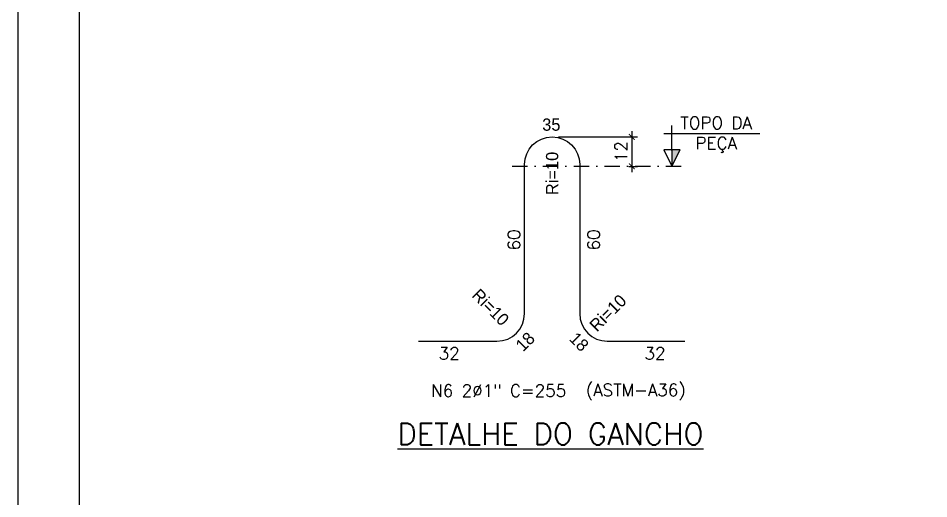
# Model space of a CAD drawing. Header units: centimetres. Extents: x 1658 to 14396, y 8294 to 11444.
# Drawn here: x 6913 to 8027, y 8882 to 9470 of the extents above; entities that cross this region are included whole.
import ezdxf
from ezdxf.enums import TextEntityAlignment as Align

# ---------------------------------------------------------------- set-up
doc = ezdxf.new("R2010")
doc.units = ezdxf.units.CM
doc.header["$LTSCALE"] = 50
doc.header["$MEASUREMENT"] = 0
doc.header["$PDMODE"] = 67
doc.linetypes.add('DASHDOT', pattern=[1, 0.5, -0.25, 0, -0.25])
for name, color, linetype in [('COTAS-PRECON', 1, 'Continuous'), ('FERROS-PRECON', 4, 'Continuous'), ('FORMATO-PRECON', 2, 'Continuous'), ('HACHURAS-PRECON', 1, 'Continuous'), ('LINHA CENTRO-PRECON', 1, 'DASHDOT'), ('LINHA-01-PRECON', 1, 'Continuous'), ('LINHA-02-PRECON', 2, 'Continuous'), ('X1', 2, 'Continuous')]:
    doc.layers.add(name, color=color, linetype=linetype)
doc.styles.add('R060', font='ACENT.shx', dxfattribs={"height": 75})
doc.styles.add('ROMANS', font='ROMANS.SHX', dxfattribs={"oblique": 15, "height": 3})
doc.styles.get("Standard").update_dxf_attribs({"font": 'romans.shx'})
doc.dimstyles.new('ESC75-25', dxfattribs={"dimscale": 0, "dimtxt": 15, "dimasz": 7, "dimexe": 7, "dimexo": 7, "dimgap": 5.5, "dimtad": 1, "dimdec": 1, "dimlfac": 0.333333, "dimdsep": 46, "dimtxsty": 'Standard', "dimblk": 'ARCHTICK', "dimcen": 0.1, "dimdle": 7, "dimclrd": 256, "dimclre": 256, "dimclrt": 2, "dimadec": 0, "dimazin": 0, "dimtfac": 1, "dimtdec": 1, "dimtix": 1, "dimtmove": 2, "dimatfit": 3, "dimfxl": 1, "dimarcsym": 0})

# ---------------------------------------------------------------- blocks, each defined once
blk = doc.blocks.new('A$C2E607E54')
at = {"layer": 'FORMATO-PRECON'}
blk.add_lwpolyline([(0, 4200), (2970, 4200), (2970, 0), (0, 0)], close=True, dxfattribs=at)
at = {"layer": 'FORMATO-PRECON', "color": 6}
blk.add_lwpolyline([(100, 3950), (2870, 3950), (2870, 100), (100, 100)], close=True, dxfattribs=at)
blk = doc.blocks.new('_ArchTick')
at = {"color": 0, "linetype": 'ByBlock', "const_width": 0.15}
blk.add_lwpolyline([(-0.5, -0.5), (0.5, 0.5)], dxfattribs=at)
blk = doc.blocks.new('*D25')
at = {"layer": 'COTAS-PRECON', "lineweight": -2, "transparency": 16777216}
for p, q in [((7574.1, 9324.5), (7670.8, 9324.5)), ((7663.8, 9331.5), (7663.8, 9281.5)), ((7660.4, 9288.5), (7670.8, 9288.5))]:
    blk.add_line(p, q, dxfattribs=at)
at = {"layer": 'Defpoints', "color": 0, "transparency": 16777216}
for p in [(7567.1, 9324.5), (7653.4, 9288.5), (7663.8, 9288.5)]:
    blk.add_point(p, dxfattribs=at)
at = {"layer": 'COTAS-PRECON', "lineweight": -2, "transparency": 16777216, "xscale": 7, "yscale": 7, "zscale": 7}
for p, rotation in [((7663.8, 9324.5), 90), ((7663.8, 9288.5), 270)]:
    blk.add_blockref('_ArchTick', p, dxfattribs=dict(at, rotation=rotation))
at = {"layer": 'COTAS-PRECON', "color": 2, "transparency": 16777216, "insert": (7650.8, 9306.5), "char_height": 15, "attachment_point": 5, "rotation": 90}
blk.add_mtext('12', dxfattribs=at)
blk = doc.blocks.new('ELEVAÇÃO')
at = {"layer": 'HACHURAS-PRECON'}
blk.add_hatch(color=256, dxfattribs=at).paths.add_polyline_path([(0, 40), (-20, 40), (0, 0)])
blk.add_lwpolyline([(0, 40), (0, 0)], dxfattribs=at)
at = {"layer": 'LINHA-01-PRECON'}
for points in [[(0, 39), (0, 100)], [(20, 80), (-215, 80)]]:
    blk.add_lwpolyline(points, dxfattribs=at)
blk.add_lwpolyline([(0, 0), (-20, 40), (20, 40)], close=True, dxfattribs=at)
blk = doc.blocks.new('A$C06046640')
at = {"extrusion": (0, 0, -1), "xscale": 0.1665972511436848, "yscale": 0.1665972511436848, "zscale": -0.1665972511453561}
blk.add_blockref('ELEVAÇÃO', (-3.33, 0), dxfattribs=at)
at = {"layer": 'LINHA-02-PRECON'}
for s, p in [('TOPO DA', (21.41, 17.71)), ('PEÇA', (21.45, 8.72))]:
    blk.add_text(s, height=5, dxfattribs=at).set_placement(p, align=Align.MIDDLE)
blk = doc.blocks.new('*D26')
at = {"layer": 'Defpoints', "color": 0, "linetype": 'Continuous', "transparency": 16777216}
for p in [(7532.7, 9288.5), (7532.7, 9108.4), (7532.7, 9108.4)]:
    blk.add_point(p, dxfattribs=at)
at = {"layer": 'LINHA-01-PRECON', "color": 2, "linetype": 'Continuous', "transparency": 16777216, "insert": (7519.7, 9198.5), "char_height": 15, "attachment_point": 5, "rotation": 90}
blk.add_mtext('60', dxfattribs=at)
blk = doc.blocks.new('*D27')
at = {"layer": 'Defpoints', "color": 0, "linetype": 'Continuous', "transparency": 16777216}
for p in [(7403, 9074.6), (7403, 9074.6), (7498.9, 9074.6)]:
    blk.add_point(p, dxfattribs=at)
at = {"layer": 'LINHA-01-PRECON', "color": 2, "linetype": 'Continuous', "transparency": 16777216, "insert": (7440.5, 9059.7), "char_height": 15, "attachment_point": 5}
blk.add_mtext('32', dxfattribs=at)
blk = doc.blocks.new('*D28')
at = {"layer": 'Defpoints', "color": 0, "linetype": 'Continuous', "transparency": 16777216}
for p in [(7600.2, 9288.5), (7600.2, 9108.4), (7600.2, 9108.4)]:
    blk.add_point(p, dxfattribs=at)
at = {"layer": 'LINHA-01-PRECON', "color": 2, "linetype": 'Continuous', "transparency": 16777216, "insert": (7617.1, 9198.5), "char_height": 15, "attachment_point": 5, "rotation": 90}
blk.add_mtext('60', dxfattribs=at)
blk = doc.blocks.new('*D29')
at = {"layer": 'Defpoints', "color": 0, "linetype": 'Continuous', "transparency": 16777216}
for p in [(7633.9, 9074.6), (7729.8, 9074.6), (7729.8, 9074.6)]:
    blk.add_point(p, dxfattribs=at)
at = {"layer": 'LINHA-01-PRECON', "color": 2, "linetype": 'Continuous', "transparency": 16777216, "insert": (7692.3, 9059.7), "char_height": 15, "attachment_point": 5}
blk.add_mtext('32', dxfattribs=at)

msp = doc.modelspace()

# ---------------------------------------------------------------- linework, layer by layer
at = {"layer": 'FERROS-PRECON', "color": 4, "linetype": 'Continuous'}
for points in [[(7532.65, 9108.39), (7532.65, 9290.79)], [(7600.15, 9290.79), (7600.15, 9108.39)], [(7403.04, 9074.64), (7498.9, 9074.64)], [(7633.9, 9074.64), (7728.56, 9074.64)]]:
    msp.add_lwpolyline(points, dxfattribs=at)
at = {"layer": 'FERROS-PRECON', "color": 4, "linetype": 'Continuous', "extrusion": (0, 0, -1)}
msp.add_arc((-7566.4, 9290.79), 33.75, 0, 180, dxfattribs=at)
at = {"layer": 'FERROS-PRECON', "color": 4, "linetype": 'Continuous'}
for centre, start, end in [((7498.9, 9108.39), 270, 0), ((7633.9, 9108.39), 180, 270)]:
    msp.add_arc(centre, 33.75, start, end, dxfattribs=at)
at = {"layer": 'LINHA CENTRO-PRECON', "color": 1, "ltscale": 0.75}
msp.add_line((7517.6, 9288.54), (7728.25, 9288.54), dxfattribs=at)

# ---------------------------------------------------------------- block references
at = {"xscale": 3, "yscale": 3, "zscale": 3}
msp.add_blockref('A$C06046640', (7702.84, 9288.54), dxfattribs=at)
at = {"layer": 'HACHURAS-PRECON', "xscale": 0.7499999999999996, "yscale": 0.7499999999999996, "zscale": 0.7499999999999996}
msp.add_blockref('A$C2E607E54', (6913.36, 8293.94), dxfattribs=at)

# ---------------------------------------------------------------- texts
at = {"color": 2, "insert": (7668.68, 9012.4), "char_height": 15, "attachment_point": 5}
msp.add_mtext('\\A1;(ASTM-A36)', dxfattribs=at)
at = {"layer": 'FERROS-PRECON', "color": 2, "linetype": 'Continuous', "insert": (7554.26, 9347.04), "char_height": 15, "width": 41.4286, "attachment_point": 1, "style": 'R060'}
msp.add_mtext('\\f|b0|i0|c1|p0;\\W1.0000000000;\\T1.0000000000;\\o\\l35', dxfattribs=at)
at = {"layer": 'FERROS-PRECON', "color": 2, "linetype": 'Continuous', "char_height": 15, "attachment_point": 1, "style": 'R060'}
for s, insert, width, rotation in [('\\f|b0|i0|c1|p0;\\W1.0000000000;\\T1.0000000000;\\o\\lRi=10', (7558.9, 9253.34), 80, 90), ('\\f|b0|i0|c1|p0;\\W1.0000000000;\\T1.0000000000;\\o\\lRi=10', (7477.72, 9140.18), 80, 315), ('\\f|b0|i0|c1|p0;\\W1.0000000000;\\T1.0000000000;\\o\\lRi=10', (7610.63, 9095.73), 80, 45), ('\\f|b0|i0|c1|p0;\\W1.0000000000;\\T1.0000000000;\\o\\l18', (7520.24, 9071.4), 39.2857, 45), ('\\f|b0|i0|c1|p0;\\W1.0000000000;\\T1.0000000000;\\o\\l18', (7596.91, 9087.05), 39.2857, 315)]:
    msp.add_mtext(s, dxfattribs=dict(at, insert=insert, width=width, rotation=rotation))
at = {"layer": 'LINHA-01-PRECON', "color": 4, "insert": (7564.43, 8961.14), "char_height": 26.25, "attachment_point": 5}
msp.add_mtext('{\\LDETALHE DO GANCHO}', dxfattribs=at)
at = {"layer": 'X1', "style": 'ROMANS'}
msp.add_text('N6 2%%C1" C=255', height=15, dxfattribs=at).set_placement((7501.06, 9006.62), align=Align.CENTER)

# ---------------------------------------------------------------- dimensions: what is measured, and where the dimension line sits
at = {"layer": 'COTAS-PRECON'}
dim = msp.add_linear_dim(base=(7663.83, 9288.54), p1=(7567.09, 9324.54), p2=(7653.35, 9288.54), angle=90, dimstyle='ESC75-25', override={"dimscale": 1}, dxfattribs=at)
dim.commit()
dim.dimension.update_dxf_attribs({"geometry": '*D25', "text_midpoint": (7650.83, 9306.54)})
at = {"layer": 'LINHA-01-PRECON', "linetype": 'Continuous'}
dim = msp.add_linear_dim(base=(7532.65, 9108.39), p1=(7532.65, 9288.54), p2=(7532.65, 9108.39), angle=90, dimstyle='ESC75-25', override={"dimscale": 1, "dimse1": 1, "dimse2": 1, "dimsd1": 1, "dimsd2": 1}, dxfattribs=at)
dim.commit()
dim.dimension.update_dxf_attribs({"geometry": '*D26', "text_midpoint": (7519.65, 9198.47)})
for base, p1, p2, angle, picture, middle in [((7600.15, 9108.39), (7600.15, 9288.54), (7600.15, 9108.39), 90, '*D28', (7617.09, 9198.47)), ((7729.77, 9074.64), (7633.9, 9074.64), (7729.77, 9074.64), 180, '*D29', (7692.34, 9059.67))]:
    dim = msp.add_linear_dim(base=base, p1=p1, p2=p2, angle=angle, dimstyle='ESC75-25', override={"dimscale": 1, "dimse1": 1, "dimse2": 1, "dimsd1": 1, "dimsd2": 1}, dxfattribs=at)
    dim.commit()
    dim.dimension.update_dxf_attribs({"geometry": picture, "text_midpoint": middle, "dimtype": 160})
dim = msp.add_linear_dim(base=(7403.04, 9074.64), p1=(7498.9, 9074.64), p2=(7403.04, 9074.64), dimstyle='ESC75-25', override={"dimscale": 1, "dimse1": 1, "dimse2": 1, "dimsd1": 1, "dimsd2": 1}, dxfattribs=at)
dim.commit()
dim.dimension.update_dxf_attribs({"geometry": '*D27', "text_midpoint": (7440.47, 9059.67), "dimtype": 160})

doc.saveas('drawing.dxf')
